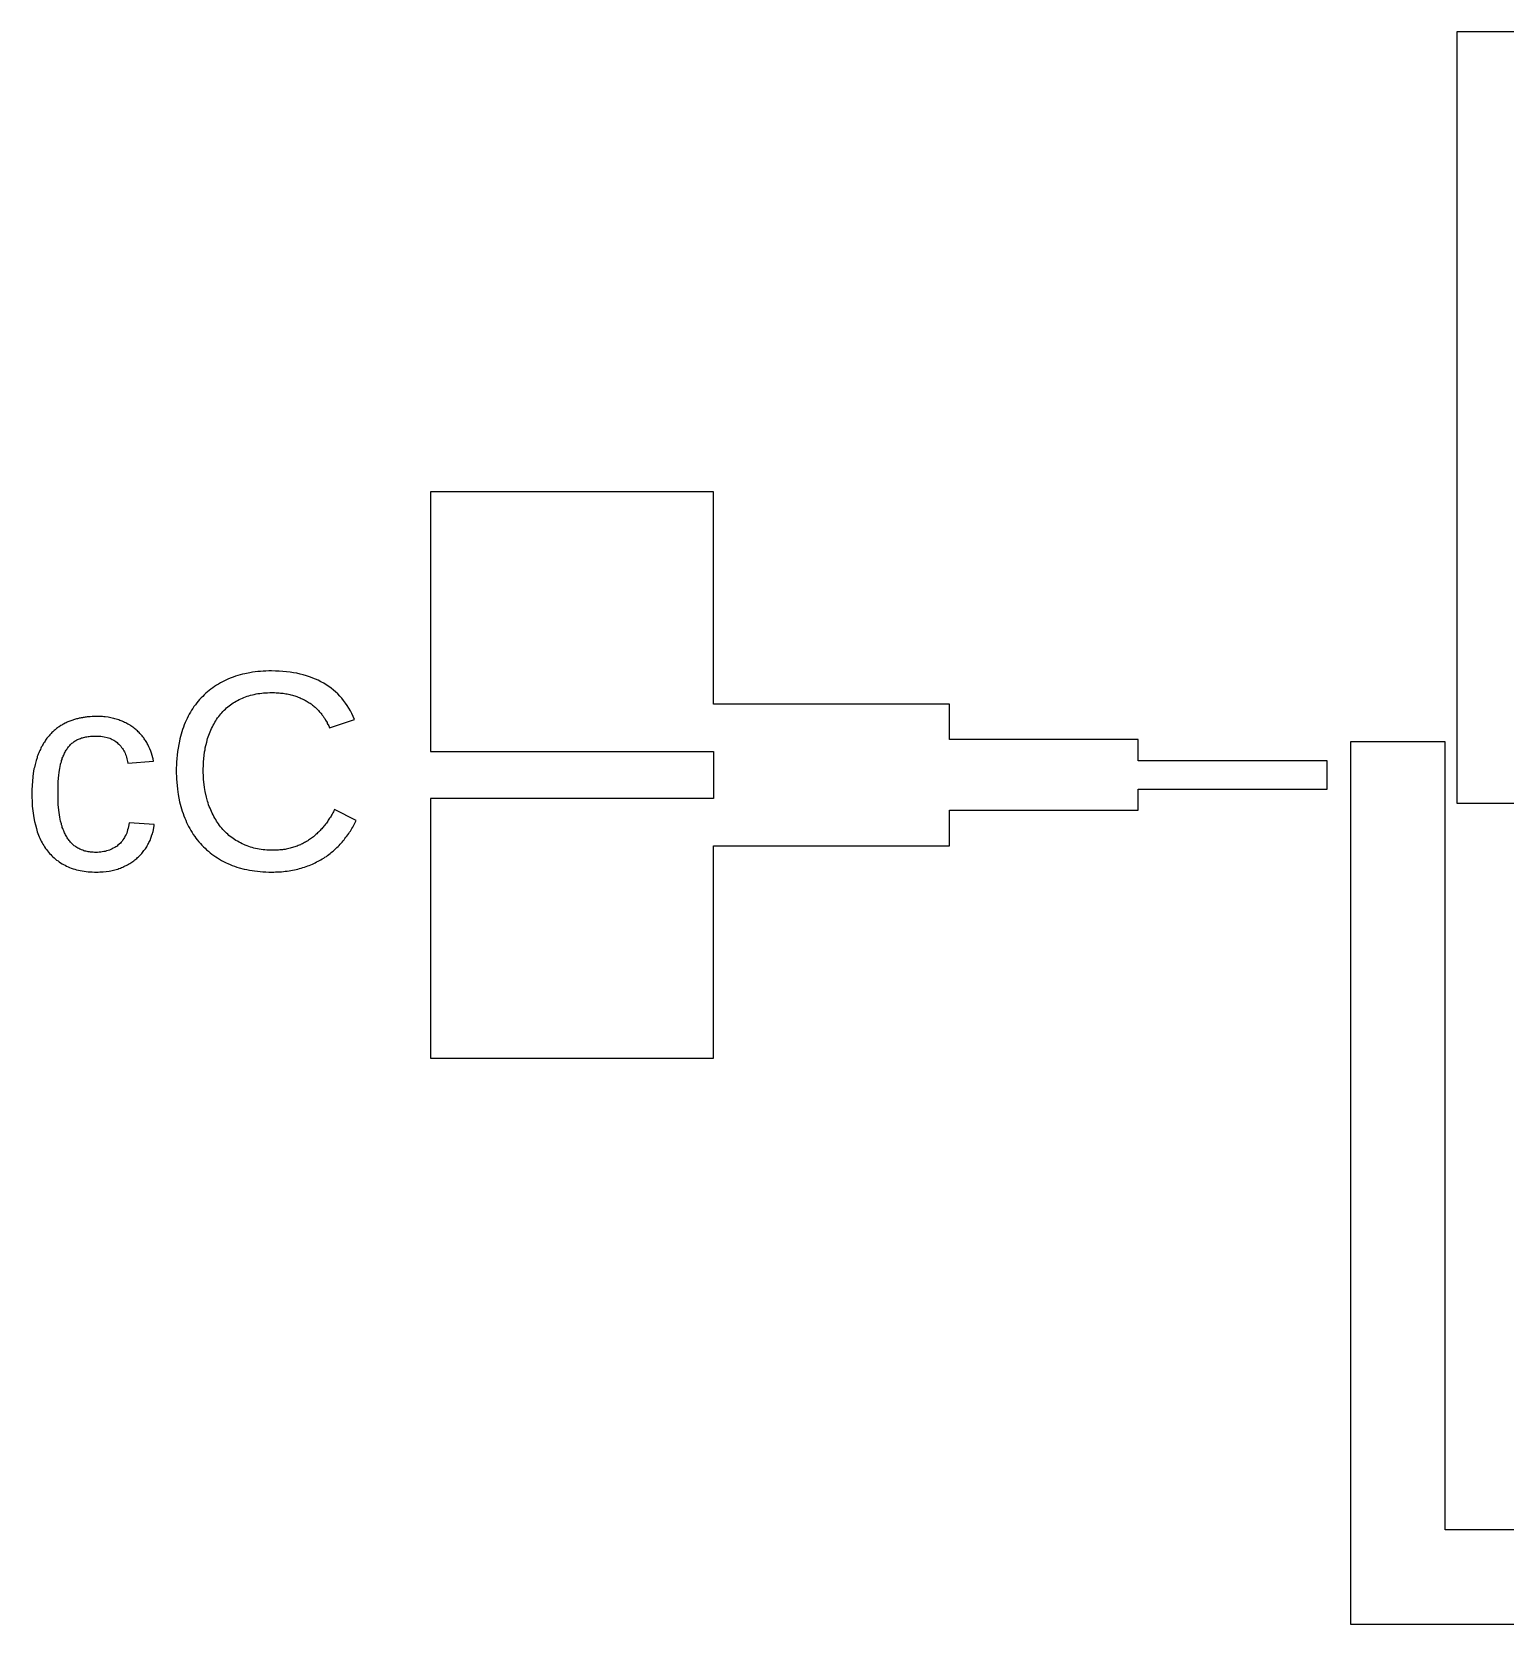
# Model space of a CAD drawing. Extents: x -62500 to 62500, y -62500 to 62500.
# Drawn here: x 1085 to 1710, y -357 to 318 of the extents above; entities that cross this region are included whole.
import ezdxf

# ---------------------------------------------------------------- set-up
doc = ezdxf.new("R2010")
doc.units = 0
doc.layers.add('1', color=60, linetype='CONTINUOUS')

msp = doc.modelspace()

# ---------------------------------------------------------------- linework, layer by layer
at = {"layer": '1'}
for points in [[(1689.15, -9.451), (1719.15, -9.451), (1719.15, 287.549), (2016.15, 287.549), (2016.15, 317.549), (1689.15, 317.549), (1689.15, -9.451)], [(1689.15, -9.451), (1719.15, -9.451), (1719.15, 287.549), (2016.15, 287.549), (2016.15, 317.549), (1689.15, 317.549), (1689.15, -9.451)], [(1254.15, -117.451), (1374.15, -117.451), (1374.15, -27.451), (1474.15, -27.451), (1474.15, -12.451), (1554.15, -12.451), (1554.15, -3.451), (1634.15, -3.451), (1634.15, 8.549), (1554.15, 8.549), (1554.15, 17.549), (1474.15, 17.549), (1474.15, 32.549), (1374.15, 32.549), (1374.15, 122.549), (1254.15, 122.549), (1254.15, 12.549), (1374.15, 12.549), (1374.15, -7.451), (1254.15, -7.451), (1254.15, -117.451)], [(1254.15, -117.451), (1374.15, -117.451), (1374.15, -27.451), (1474.15, -27.451), (1474.15, -12.451), (1554.15, -12.451), (1554.15, -3.451), (1634.15, -3.451), (1634.15, 8.549), (1554.15, 8.549), (1554.15, 17.549), (1474.15, 17.549), (1474.15, 32.549), (1374.15, 32.549), (1374.15, 122.549), (1254.15, 122.549), (1254.15, 12.549), (1374.15, 12.549), (1374.15, -7.451), (1254.15, -7.451), (1254.15, -117.451)], [(1146.45, 3.187), (1146.55, 2.035), (1146.55, 0.896), (1146.95, -3.549), (1147.15, -4.631), (1147.25, -5.702), (1147.85, -8.846), (1148.15, -9.871), (1148.35, -10.884), (1148.95, -12.877), (1149.35, -13.853), (1149.65, -14.813), (1150.05, -15.755), (1150.45, -16.681), (1150.85, -17.591), (1151.25, -18.483), (1151.65, -19.359), (1152.15, -20.218), (1152.65, -21.06), (1153.15, -21.886), (1153.65, -22.695), (1154.25, -23.487), (1154.75, -24.262), (1155.35, -25.02), (1155.95, -25.762), (1156.65, -26.487), (1157.25, -27.193), (1157.95, -27.88), (1158.65, -28.548), (1159.25, -29.195), (1160.05, -29.823), (1160.75, -30.43), (1161.55, -31.019), (1162.35, -31.587), (1163.15, -32.136), (1163.95, -32.665), (1164.75, -33.174), (1165.65, -33.663), (1166.45, -34.133), (1167.35, -34.583), (1167.55, -34.658), (1168.35, -35.013), (1169.25, -35.423), (1170.15, -35.811), (1171.15, -36.174), (1172.15, -36.512), (1173.15, -36.825), (1175.25, -37.376), (1176.35, -37.613), (1177.45, -37.825), (1178.55, -38.013), (1179.65, -38.176), (1180.85, -38.313), (1181.95, -38.426), (1183.15, -38.514), (1184.35, -38.576), (1185.65, -38.614), (1186.85, -38.626), (1187.75, -38.62), (1188.55, -38.6), (1189.45, -38.567), (1190.25, -38.522), (1191.05, -38.463), (1191.85, -38.391), (1192.65, -38.306), (1193.45, -38.207), (1194.25, -38.096), (1195.05, -37.972), (1195.75, -37.834), (1196.55, -37.684), (1197.25, -37.52), (1197.95, -37.344), (1198.65, -37.155), (1199.45, -36.952), (1200.15, -36.737), (1200.75, -36.513), (1201.45, -36.279), (1202.15, -36.035), (1202.75, -35.781), (1203.45, -35.517), (1204.15, -35.244), (1204.75, -34.96), (1205.35, -34.667), (1205.95, -34.364), (1206.55, -34.05), (1207.15, -33.727), (1207.75, -33.395), (1208.35, -33.052), (1208.95, -32.699), (1209.45, -32.337), (1210.05, -31.965), (1210.55, -31.585), (1211.05, -31.197), (1211.65, -30.801), (1212.15, -30.396), (1212.65, -29.983), (1213.15, -29.562), (1213.65, -29.132), (1214.05, -28.695), (1214.55, -28.249), (1215.05, -27.794), (1215.45, -27.332), (1215.95, -26.861), (1216.35, -26.382), (1216.75, -25.895), (1217.15, -25.399), (1217.65, -24.897), (1217.95, -24.39), (1218.35, -23.877), (1218.75, -23.36), (1219.15, -22.837), (1219.55, -22.31), (1219.85, -21.777), (1220.25, -21.24), (1220.55, -20.697), (1220.85, -20.149), (1221.25, -19.596), (1221.55, -19.039), (1222.15, -17.908), (1222.75, -16.757), (1213.55, -12.171), (1213.25, -12.646), (1213.05, -13.116), (1212.75, -13.58), (1212.55, -14.04), (1212.25, -14.493), (1212.05, -14.942), (1211.75, -15.385), (1211.45, -15.823), (1211.15, -16.256), (1210.85, -16.684), (1210.65, -17.106), (1210.35, -17.523), (1210.05, -17.935), (1209.65, -18.341), (1209.35, -18.742), (1209.05, -19.138), (1208.75, -19.528), (1208.45, -19.911), (1208.15, -20.287), (1207.75, -20.657), (1207.45, -21.02), (1207.05, -21.377), (1206.75, -21.727), (1206.35, -22.07), (1206.05, -22.407), (1205.65, -22.737), (1204.95, -23.376), (1204.55, -23.686), (1204.15, -23.99), (1203.75, -24.286), (1203.35, -24.576), (1202.95, -24.859), (1202.55, -25.133), (1202.15, -25.4), (1201.65, -25.658), (1201.25, -25.909), (1200.85, -26.151), (1200.35, -26.385), (1199.95, -26.612), (1199.45, -26.83), (1199.05, -27.04), (1198.55, -27.243), (1198.15, -27.437), (1197.65, -27.623), (1197.15, -27.801), (1196.65, -27.971), (1196.15, -28.133), (1195.65, -28.286), (1195.15, -28.429), (1194.65, -28.563), (1194.15, -28.686), (1193.65, -28.8), (1193.05, -28.903), (1192.55, -28.997), (1191.95, -29.081), (1191.45, -29.155), (1190.35, -29.274), (1189.75, -29.318), (1189.15, -29.353), (1188.55, -29.377), (1187.95, -29.392), (1187.35, -29.397), (1186.55, -29.387), (1185.65, -29.358), (1184.85, -29.31), (1184.05, -29.243), (1183.25, -29.156), (1182.45, -29.05), (1181.65, -28.924), (1180.85, -28.78), (1180.05, -28.616), (1179.35, -28.432), (1178.55, -28.23), (1177.85, -28.008), (1177.15, -27.767), (1176.45, -27.506), (1175.65, -27.227), (1175.05, -26.928), (1174.35, -26.611), (1173.65, -26.279), (1173.05, -25.932), (1172.35, -25.568), (1171.75, -25.189), (1171.15, -24.795), (1170.55, -24.385), (1169.95, -23.959), (1169.35, -23.517), (1168.75, -23.06), (1168.25, -22.588), (1167.75, -22.099), (1167.15, -21.596), (1166.65, -21.076), (1166.15, -20.541), (1165.75, -19.99), (1165.25, -19.425), (1164.75, -18.846), (1164.35, -18.254), (1163.95, -17.648), (1163.55, -17.028), (1163.15, -16.395), (1162.75, -15.749), (1162.35, -15.089), (1162.05, -14.415), (1161.65, -13.728), (1161.35, -13.027), (1161.05, -12.312), (1160.75, -11.585), (1160.45, -10.843), (1160.15, -10.088), (1159.95, -9.32), (1159.65, -8.539), (1159.25, -6.949), (1158.65, -4.49), (1158.55, -3.65), (1158.35, -2.801), (1157.95, 0.695), (1157.95, 2.503), (1157.85, 3.421), (1157.85, 5.278), (1157.95, 6.195), (1157.95, 7.998), (1158.45, 12.322), (1158.65, 13.154), (1158.75, 13.977), (1159.35, 16.381), (1159.75, 17.93), (1159.95, 18.688), (1160.25, 19.431), (1160.55, 20.161), (1160.85, 20.877), (1161.15, 21.58), (1161.45, 22.268), (1161.75, 22.943), (1162.05, 23.604), (1162.45, 24.251), (1162.75, 24.884), (1163.15, 25.504), (1163.55, 26.11), (1163.95, 26.702), (1164.45, 27.28), (1164.85, 27.845), (1165.35, 28.395), (1165.75, 28.931), (1166.25, 29.452), (1166.75, 29.957), (1167.25, 30.446), (1167.75, 30.919), (1168.35, 31.377), (1168.85, 31.819), (1169.45, 32.246), (1169.95, 32.657), (1170.55, 33.053), (1171.15, 33.433), (1171.85, 33.797), (1172.45, 34.145), (1173.05, 34.478), (1173.75, 34.796), (1174.45, 35.098), (1175.15, 35.382), (1175.85, 35.649), (1176.55, 35.897), (1177.25, 36.126), (1177.95, 36.338), (1178.75, 36.531), (1179.45, 36.705), (1180.25, 36.861), (1181.05, 36.999), (1181.85, 37.119), (1182.65, 37.22), (1183.45, 37.302), (1184.35, 37.367), (1185.15, 37.413), (1186.05, 37.44), (1186.95, 37.449), (1187.55, 37.444), (1188.15, 37.43), (1188.85, 37.406), (1189.45, 37.372), (1190.05, 37.329), (1190.65, 37.276), (1191.25, 37.213), (1191.75, 37.141), (1192.35, 37.059), (1192.95, 36.967), (1193.45, 36.866), (1194.05, 36.755), (1194.55, 36.634), (1195.05, 36.504), (1195.65, 36.364), (1196.15, 36.215), (1196.65, 36.057), (1197.15, 35.893), (1197.55, 35.723), (1198.05, 35.546), (1198.55, 35.363), (1198.95, 35.173), (1199.45, 34.977), (1199.85, 34.774), (1200.35, 34.565), (1200.75, 34.35), (1201.15, 34.128), (1201.55, 33.9), (1201.95, 33.665), (1202.35, 33.424), (1202.75, 33.176), (1203.15, 32.922), (1203.55, 32.663), (1203.85, 32.398), (1204.25, 32.129), (1204.55, 31.855), (1204.95, 31.576), (1205.25, 31.292), (1205.55, 31.004), (1205.85, 30.71), (1206.15, 30.412), (1206.45, 30.109), (1206.75, 29.801), (1207.05, 29.488), (1207.35, 29.171), (1207.65, 28.849), (1207.85, 28.522), (1208.15, 28.19), (1208.35, 27.854), (1208.65, 27.517), (1209.05, 26.835), (1209.35, 26.492), (1209.75, 25.798), (1210.35, 24.742), (1210.45, 24.386), (1211.05, 23.306), (1211.35, 22.575), (1221.95, 26.102), (1221.45, 27.354), (1220.85, 28.567), (1220.25, 29.741), (1219.55, 30.876), (1218.85, 31.971), (1218.15, 33.028), (1217.35, 34.046), (1216.65, 35.024), (1215.75, 35.964), (1214.95, 36.864), (1213.95, 37.726), (1213.05, 38.548), (1212.05, 39.331), (1211.05, 40.076), (1209.95, 40.781), (1208.95, 41.447), (1207.75, 42.074), (1206.65, 42.66), (1205.45, 43.205), (1202.95, 44.175), (1201.65, 44.6), (1200.25, 44.984), (1198.95, 45.327), (1197.55, 45.631), (1196.15, 45.893), (1194.65, 46.116), (1193.15, 46.297), (1191.65, 46.439), (1190.05, 46.54), (1188.45, 46.601), (1186.75, 46.621), (1185.65, 46.609), (1184.45, 46.574), (1183.25, 46.516), (1182.15, 46.435), (1180.95, 46.331), (1179.85, 46.203), (1178.75, 46.052), (1177.65, 45.879), (1175.55, 45.461), (1174.55, 45.217), (1173.55, 44.951), (1172.55, 44.661), (1171.55, 44.348), (1170.55, 44.011), (1169.65, 43.652), (1168.65, 43.271), (1167.75, 42.87), (1166.85, 42.45), (1166.05, 42.009), (1165.15, 41.549), (1164.35, 41.07), (1163.45, 40.57), (1162.65, 40.051), (1161.95, 39.512), (1161.15, 38.953), (1160.45, 38.375), (1159.65, 37.776), (1158.95, 37.158), (1158.25, 36.521), (1157.65, 35.863), (1156.95, 35.186), (1156.35, 34.49), (1155.75, 33.775), (1155.15, 33.043), (1154.55, 32.292), (1153.95, 31.523), (1153.45, 30.736), (1152.95, 29.931), (1152.45, 29.108), (1151.95, 28.267), (1151.45, 27.407), (1151.05, 26.53), (1150.65, 25.634), (1150.25, 24.72), (1149.85, 23.788), (1149.45, 22.838), (1149.15, 21.869), (1148.55, 19.885), (1147.95, 17.842), (1147.75, 16.799), (1146.95, 12.477), (1146.55, 7.921), (1146.55, 6.745), (1146.45, 5.555), (1146.45, 3.187)], [(1146.45, 3.187), (1146.55, 2.035), (1146.55, 0.896), (1146.95, -3.549), (1147.15, -4.631), (1147.25, -5.702), (1147.85, -8.846), (1148.15, -9.871), (1148.35, -10.884), (1148.95, -12.877), (1149.35, -13.853), (1149.65, -14.813), (1150.05, -15.755), (1150.45, -16.681), (1150.85, -17.591), (1151.25, -18.483), (1151.65, -19.359), (1152.15, -20.218), (1152.65, -21.06), (1153.15, -21.886), (1153.65, -22.695), (1154.25, -23.487), (1154.75, -24.262), (1155.35, -25.02), (1155.95, -25.762), (1156.65, -26.487), (1157.25, -27.193), (1157.95, -27.88), (1158.65, -28.548), (1159.25, -29.195), (1160.05, -29.823), (1160.75, -30.43), (1161.55, -31.019), (1162.35, -31.587), (1163.15, -32.136), (1163.95, -32.665), (1164.75, -33.174), (1165.65, -33.663), (1166.45, -34.133), (1167.35, -34.583), (1167.55, -34.658), (1168.35, -35.013), (1169.25, -35.423), (1170.15, -35.811), (1171.15, -36.174), (1172.15, -36.512), (1173.15, -36.825), (1175.25, -37.376), (1176.35, -37.613), (1177.45, -37.825), (1178.55, -38.013), (1179.65, -38.176), (1180.85, -38.313), (1181.95, -38.426), (1183.15, -38.514), (1184.35, -38.576), (1185.65, -38.614), (1186.85, -38.626), (1187.75, -38.62), (1188.55, -38.6), (1189.45, -38.567), (1190.25, -38.522), (1191.05, -38.463), (1191.85, -38.391), (1192.65, -38.306), (1193.45, -38.207), (1194.25, -38.096), (1195.05, -37.972), (1195.75, -37.834), (1196.55, -37.684), (1197.25, -37.52), (1197.95, -37.344), (1198.65, -37.155), (1199.45, -36.952), (1200.15, -36.737), (1200.75, -36.513), (1201.45, -36.279), (1202.15, -36.035), (1202.75, -35.781), (1203.45, -35.517), (1204.15, -35.244), (1204.75, -34.96), (1205.35, -34.667), (1205.95, -34.364), (1206.55, -34.05), (1207.15, -33.727), (1207.75, -33.395), (1208.35, -33.052), (1208.95, -32.699), (1209.45, -32.337), (1210.05, -31.965), (1210.55, -31.585), (1211.05, -31.197), (1211.65, -30.801), (1212.15, -30.396), (1212.65, -29.983), (1213.15, -29.562), (1213.65, -29.132), (1214.05, -28.695), (1214.55, -28.249), (1215.05, -27.794), (1215.45, -27.332), (1215.95, -26.861), (1216.35, -26.382), (1216.75, -25.895), (1217.15, -25.399), (1217.65, -24.897), (1217.95, -24.39), (1218.35, -23.877), (1218.75, -23.36), (1219.15, -22.837), (1219.55, -22.31), (1219.85, -21.777), (1220.25, -21.24), (1220.55, -20.697), (1220.85, -20.149), (1221.25, -19.596), (1221.55, -19.039), (1222.15, -17.908), (1222.75, -16.757), (1213.55, -12.171), (1213.25, -12.646), (1213.05, -13.116), (1212.75, -13.58), (1212.55, -14.04), (1212.25, -14.493), (1212.05, -14.942), (1211.75, -15.385), (1211.45, -15.823), (1211.15, -16.256), (1210.85, -16.684), (1210.65, -17.106), (1210.35, -17.523), (1210.05, -17.935), (1209.65, -18.341), (1209.35, -18.742), (1209.05, -19.138), (1208.75, -19.528), (1208.45, -19.911), (1208.15, -20.287), (1207.75, -20.657), (1207.45, -21.02), (1207.05, -21.377), (1206.75, -21.727), (1206.35, -22.07), (1206.05, -22.407), (1205.65, -22.737), (1204.95, -23.376), (1204.55, -23.686), (1204.15, -23.99), (1203.75, -24.286), (1203.35, -24.576), (1202.95, -24.859), (1202.55, -25.133), (1202.15, -25.4), (1201.65, -25.658), (1201.25, -25.909), (1200.85, -26.151), (1200.35, -26.385), (1199.95, -26.612), (1199.45, -26.83), (1199.05, -27.04), (1198.55, -27.243), (1198.15, -27.437), (1197.65, -27.623), (1197.15, -27.801), (1196.65, -27.971), (1196.15, -28.133), (1195.65, -28.286), (1195.15, -28.429), (1194.65, -28.563), (1194.15, -28.686), (1193.65, -28.8), (1193.05, -28.903), (1192.55, -28.997), (1191.95, -29.081), (1191.45, -29.155), (1190.35, -29.274), (1189.75, -29.318), (1189.15, -29.353), (1188.55, -29.377), (1187.95, -29.392), (1187.35, -29.397), (1186.55, -29.387), (1185.65, -29.358), (1184.85, -29.31), (1184.05, -29.243), (1183.25, -29.156), (1182.45, -29.05), (1181.65, -28.924), (1180.85, -28.78), (1180.05, -28.616), (1179.35, -28.432), (1178.55, -28.23), (1177.85, -28.008), (1177.15, -27.767), (1176.45, -27.506), (1175.65, -27.227), (1175.05, -26.928), (1174.35, -26.611), (1173.65, -26.279), (1173.05, -25.932), (1172.35, -25.568), (1171.75, -25.189), (1171.15, -24.795), (1170.55, -24.385), (1169.95, -23.959), (1169.35, -23.517), (1168.75, -23.06), (1168.25, -22.588), (1167.75, -22.099), (1167.15, -21.596), (1166.65, -21.076), (1166.15, -20.541), (1165.75, -19.99), (1165.25, -19.425), (1164.75, -18.846), (1164.35, -18.254), (1163.95, -17.648), (1163.55, -17.028), (1163.15, -16.395), (1162.75, -15.749), (1162.35, -15.089), (1162.05, -14.415), (1161.65, -13.728), (1161.35, -13.027), (1161.05, -12.312), (1160.75, -11.585), (1160.45, -10.843), (1160.15, -10.088), (1159.95, -9.32), (1159.65, -8.539), (1159.25, -6.949), (1158.65, -4.49), (1158.55, -3.65), (1158.35, -2.801), (1157.95, 0.695), (1157.95, 2.503), (1157.85, 3.421), (1157.85, 5.278), (1157.95, 6.195), (1157.95, 7.998), (1158.45, 12.322), (1158.65, 13.154), (1158.75, 13.977), (1159.35, 16.381), (1159.75, 17.93), (1159.95, 18.688), (1160.25, 19.431), (1160.55, 20.161), (1160.85, 20.877), (1161.15, 21.58), (1161.45, 22.268), (1161.75, 22.943), (1162.05, 23.604), (1162.45, 24.251), (1162.75, 24.884), (1163.15, 25.504), (1163.55, 26.11), (1163.95, 26.702), (1164.45, 27.28), (1164.85, 27.845), (1165.35, 28.395), (1165.75, 28.931), (1166.25, 29.452), (1166.75, 29.957), (1167.25, 30.446), (1167.75, 30.919), (1168.35, 31.377), (1168.85, 31.819), (1169.45, 32.246), (1169.95, 32.657), (1170.55, 33.053), (1171.15, 33.433), (1171.85, 33.797), (1172.45, 34.145), (1173.05, 34.478), (1173.75, 34.796), (1174.45, 35.098), (1175.15, 35.382), (1175.85, 35.649), (1176.55, 35.897), (1177.25, 36.126), (1177.95, 36.338), (1178.75, 36.531), (1179.45, 36.705), (1180.25, 36.861), (1181.05, 36.999), (1181.85, 37.119), (1182.65, 37.22), (1183.45, 37.302), (1184.35, 37.367), (1185.15, 37.413), (1186.05, 37.44), (1186.95, 37.449), (1187.55, 37.444), (1188.15, 37.43), (1188.85, 37.406), (1189.45, 37.372), (1190.05, 37.329), (1190.65, 37.276), (1191.25, 37.213), (1191.75, 37.141), (1192.35, 37.059), (1192.95, 36.967), (1193.45, 36.866), (1194.05, 36.755), (1194.55, 36.634), (1195.05, 36.504), (1195.65, 36.364), (1196.15, 36.215), (1196.65, 36.057), (1197.15, 35.893), (1197.55, 35.723), (1198.05, 35.546), (1198.55, 35.363), (1198.95, 35.173), (1199.45, 34.977), (1199.85, 34.774), (1200.35, 34.565), (1200.75, 34.35), (1201.15, 34.128), (1201.55, 33.9), (1201.95, 33.665), (1202.35, 33.424), (1202.75, 33.176), (1203.15, 32.922), (1203.55, 32.663), (1203.85, 32.398), (1204.25, 32.129), (1204.55, 31.855), (1204.95, 31.576), (1205.25, 31.292), (1205.55, 31.004), (1205.85, 30.71), (1206.15, 30.412), (1206.45, 30.109), (1206.75, 29.801), (1207.05, 29.488), (1207.35, 29.171), (1207.65, 28.849), (1207.85, 28.522), (1208.15, 28.19), (1208.35, 27.854), (1208.65, 27.517), (1209.05, 26.835), (1209.35, 26.492), (1209.75, 25.798), (1210.35, 24.742), (1210.45, 24.386), (1211.05, 23.306), (1211.35, 22.575), (1221.95, 26.102), (1221.45, 27.354), (1220.85, 28.567), (1220.25, 29.741), (1219.55, 30.876), (1218.85, 31.971), (1218.15, 33.028), (1217.35, 34.046), (1216.65, 35.024), (1215.75, 35.964), (1214.95, 36.864), (1213.95, 37.726), (1213.05, 38.548), (1212.05, 39.331), (1211.05, 40.076), (1209.95, 40.781), (1208.95, 41.447), (1207.75, 42.074), (1206.65, 42.66), (1205.45, 43.205), (1202.95, 44.175), (1201.65, 44.6), (1200.25, 44.984), (1198.95, 45.327), (1197.55, 45.631), (1196.15, 45.893), (1194.65, 46.116), (1193.15, 46.297), (1191.65, 46.439), (1190.05, 46.54), (1188.45, 46.601), (1186.75, 46.621), (1185.65, 46.609), (1184.45, 46.574), (1183.25, 46.516), (1182.15, 46.435), (1180.95, 46.331), (1179.85, 46.203), (1178.75, 46.052), (1177.65, 45.879), (1175.55, 45.461), (1174.55, 45.217), (1173.55, 44.951), (1172.55, 44.661), (1171.55, 44.348), (1170.55, 44.011), (1169.65, 43.652), (1168.65, 43.271), (1167.75, 42.87), (1166.85, 42.45), (1166.05, 42.009), (1165.15, 41.549), (1164.35, 41.07), (1163.45, 40.57), (1162.65, 40.051), (1161.95, 39.512), (1161.15, 38.953), (1160.45, 38.375), (1159.65, 37.776), (1158.95, 37.158), (1158.25, 36.521), (1157.65, 35.863), (1156.95, 35.186), (1156.35, 34.49), (1155.75, 33.775), (1155.15, 33.043), (1154.55, 32.292), (1153.95, 31.523), (1153.45, 30.736), (1152.95, 29.931), (1152.45, 29.108), (1151.95, 28.267), (1151.45, 27.407), (1151.05, 26.53), (1150.65, 25.634), (1150.25, 24.72), (1149.85, 23.788), (1149.45, 22.838), (1149.15, 21.869), (1148.55, 19.885), (1147.95, 17.842), (1147.75, 16.799), (1146.95, 12.477), (1146.55, 7.921), (1146.55, 6.745), (1146.45, 5.555), (1146.45, 3.187)], [(1085.25, -7.334), (1085.35, -8.196), (1085.35, -9.05), (1085.45, -9.895), (1085.45, -10.733), (1086.05, -15.59), (1086.35, -17.145), (1086.75, -18.668), (1087.15, -20.149), (1087.35, -20.872), (1087.55, -21.581), (1087.85, -22.279), (1088.05, -22.964), (1088.35, -23.637), (1088.65, -24.297), (1088.95, -24.945), (1089.25, -25.58), (1089.65, -26.203), (1089.95, -26.814), (1090.35, -27.412), (1090.65, -27.998), (1091.05, -28.571), (1091.45, -29.132), (1091.85, -29.68), (1092.35, -30.212), (1092.75, -30.73), (1093.25, -31.232), (1093.65, -31.72), (1094.15, -32.193), (1094.65, -32.651), (1095.25, -33.094), (1095.75, -33.522), (1096.35, -33.935), (1096.85, -34.333), (1097.45, -34.716), (1098.05, -35.084), (1098.65, -35.437), (1099.35, -35.776), (1099.95, -36.099), (1100.65, -36.405), (1101.25, -36.692), (1101.95, -36.958), (1102.75, -37.205), (1103.45, -37.432), (1104.15, -37.639), (1104.95, -37.826), (1105.75, -37.994), (1106.55, -38.142), (1107.35, -38.271), (1108.25, -38.379), (1109.05, -38.468), (1109.95, -38.537), (1110.85, -38.587), (1111.75, -38.616), (1112.65, -38.626), (1113.35, -38.62), (1114.05, -38.6), (1114.75, -38.567), (1115.45, -38.522), (1116.75, -38.391), (1118.05, -38.207), (1118.65, -38.096), (1119.25, -37.972), (1119.85, -37.834), (1120.45, -37.684), (1121.05, -37.52), (1121.65, -37.344), (1122.15, -37.155), (1122.75, -36.952), (1123.25, -36.738), (1123.75, -36.516), (1124.25, -36.285), (1124.85, -36.046), (1125.25, -35.798), (1125.75, -35.542), (1126.25, -35.277), (1126.75, -35.004), (1127.15, -34.723), (1127.65, -34.432), (1128.05, -34.134), (1128.45, -33.827), (1128.95, -33.511), (1129.35, -33.187), (1129.75, -32.854), (1130.05, -32.513), (1130.45, -32.164), (1130.85, -31.808), (1131.15, -31.446), (1131.55, -31.076), (1131.85, -30.7), (1132.15, -30.317), (1132.45, -29.926), (1132.75, -29.529), (1133.15, -29.125), (1133.35, -28.714), (1133.65, -28.297), (1133.95, -27.872), (1134.15, -27.441), (1134.45, -27.002), (1134.65, -26.557), (1134.85, -26.105), (1135.35, -25.189), (1135.65, -24.264), (1135.85, -23.798), (1136.15, -22.859), (1136.35, -22.386), (1136.45, -21.911), (1136.65, -21.433), (1137.15, -19.012), (1137.15, -18.521), (1126.45, -17.815), (1126.25, -19.351), (1126.05, -20.08), (1125.85, -20.784), (1125.65, -21.462), (1125.45, -22.114), (1125.15, -22.741), (1124.85, -23.341), (1124.55, -23.917), (1124.25, -24.466), (1123.85, -24.989), (1123.55, -25.487), (1123.15, -25.96), (1122.75, -26.406), (1122.25, -26.827), (1121.75, -27.222), (1121.35, -27.592), (1120.85, -27.938), (1120.35, -28.261), (1119.75, -28.559), (1119.25, -28.834), (1118.65, -29.085), (1118.15, -29.312), (1117.55, -29.515), (1116.95, -29.694), (1116.35, -29.849), (1115.75, -29.98), (1115.05, -30.088), (1114.45, -30.171), (1113.75, -30.231), (1113.05, -30.267), (1112.35, -30.279), (1111.85, -30.272), (1111.25, -30.25), (1110.75, -30.215), (1110.15, -30.165), (1109.65, -30.101), (1109.15, -30.023), (1108.65, -29.93), (1108.15, -29.823), (1107.75, -29.702), (1107.25, -29.567), (1106.85, -29.417), (1106.35, -29.254), (1105.95, -29.076), (1105.55, -28.884), (1105.15, -28.677), (1104.75, -28.456), (1104.35, -28.223), (1103.95, -27.977), (1103.65, -27.72), (1103.25, -27.451), (1102.95, -27.171), (1102.65, -26.879), (1102.25, -26.575), (1101.95, -26.259), (1101.65, -25.932), (1101.35, -25.593), (1101.05, -25.242), (1100.75, -24.879), (1100.55, -24.505), (1100.25, -24.119), (1100.05, -23.721), (1099.75, -23.312), (1099.55, -22.892), (1099.35, -22.462), (1099.15, -22.022), (1098.95, -21.572), (1098.75, -21.113), (1098.55, -20.643), (1098.35, -20.164), (1098.15, -19.674), (1098.05, -19.175), (1097.85, -18.666), (1097.75, -18.147), (1097.45, -17.08), (1097.15, -15.405), (1096.65, -12.452), (1096.45, -9.967), (1096.45, -9.328), (1096.35, -7.371), (1096.35, -3.092), (1096.45, -0.945), (1096.45, -0.254), (1096.65, 2.387), (1096.85, 3.632), (1097.15, 5.408), (1097.25, 5.975), (1097.45, 7.073), (1097.55, 7.603), (1097.75, 8.122), (1097.85, 8.628), (1098.05, 9.122), (1098.15, 9.604), (1098.35, 10.074), (1098.55, 10.531), (1098.75, 10.977), (1098.95, 11.41), (1099.15, 11.831), (1099.35, 12.24), (1099.55, 12.637), (1099.75, 13.021), (1100.05, 13.394), (1100.25, 13.754), (1100.55, 14.103), (1100.75, 14.44), (1101.05, 14.764), (1101.35, 15.077), (1101.65, 15.378), (1101.95, 15.667), (1102.25, 15.944), (1102.55, 16.209), (1102.95, 16.462), (1103.25, 16.703), (1103.65, 16.932), (1103.95, 17.15), (1104.35, 17.355), (1104.65, 17.548), (1105.05, 17.73), (1105.45, 17.9), (1105.85, 18.058), (1106.25, 18.204), (1106.75, 18.339), (1107.15, 18.462), (1107.65, 18.573), (1108.15, 18.673), (1108.55, 18.76), (1109.05, 18.837), (1109.55, 18.901), (1110.05, 18.954), (1110.65, 18.995), (1111.15, 19.024), (1111.65, 19.042), (1112.25, 19.047), (1113.05, 19.035), (1113.75, 18.999), (1114.45, 18.938), (1115.15, 18.853), (1115.85, 18.743), (1117.15, 18.451), (1117.75, 18.268), (1118.25, 18.062), (1118.85, 17.83), (1119.35, 17.575), (1119.95, 17.295), (1120.45, 16.99), (1120.85, 16.662), (1121.35, 16.309), (1121.75, 15.931), (1122.15, 15.533), (1122.55, 15.118), (1122.95, 14.686), (1123.25, 14.238), (1123.65, 13.772), (1123.95, 13.289), (1124.25, 12.789), (1124.45, 12.272), (1124.75, 11.738), (1124.95, 11.187), (1125.15, 10.619), (1125.35, 10.034), (1125.55, 9.432), (1125.65, 8.813), (1125.85, 8.177), (1125.95, 7.524), (1136.85, 8.347), (1136.65, 9.339), (1136.45, 9.828), (1136.25, 10.794), (1135.95, 11.744), (1135.75, 12.213), (1135.65, 12.677), (1135.25, 13.594), (1134.85, 14.495), (1134.45, 15.378), (1134.15, 15.814), (1133.95, 16.244), (1133.65, 16.667), (1133.45, 17.083), (1133.15, 17.491), (1132.85, 17.893), (1132.65, 18.287), (1132.35, 18.675), (1132.05, 19.055), (1131.65, 19.428), (1131.35, 19.794), (1131.05, 20.153), (1130.75, 20.504), (1130.35, 20.849), (1130.05, 21.186), (1129.65, 21.517), (1129.25, 21.84), (1128.85, 22.155), (1128.45, 22.462), (1127.65, 23.051), (1127.25, 23.332), (1126.85, 23.605), (1126.35, 23.87), (1125.95, 24.126), (1125.45, 24.373), (1125.05, 24.612), (1124.55, 24.842), (1124.05, 25.064), (1123.55, 25.278), (1123.05, 25.483), (1122.55, 25.679), (1122.05, 25.867), (1121.55, 26.045), (1121.05, 26.212), (1120.45, 26.367), (1119.95, 26.51), (1119.35, 26.642), (1118.75, 26.763), (1118.15, 26.872), (1117.65, 26.97), (1116.35, 27.13), (1115.75, 27.194), (1115.15, 27.245), (1114.55, 27.285), (1113.85, 27.314), (1113.25, 27.331), (1112.55, 27.337), (1112.15, 27.334), (1111.65, 27.327), (1111.25, 27.313), (1110.85, 27.295), (1109.95, 27.242), (1109.55, 27.208), (1109.15, 27.168), (1108.75, 27.123), (1108.25, 27.073), (1107.85, 27.017), (1107.45, 26.957), (1107.05, 26.891), (1106.65, 26.819), (1106.15, 26.743), (1105.75, 26.661), (1105.35, 26.573), (1104.95, 26.479), (1104.55, 26.378), (1104.15, 26.271), (1103.75, 26.158), (1103.35, 26.038), (1102.95, 25.912), (1102.55, 25.779), (1102.15, 25.64), (1101.75, 25.494), (1101.35, 25.342), (1100.95, 25.184), (1100.55, 25.019), (1100.15, 24.848), (1099.75, 24.67), (1099.35, 24.486), (1098.65, 24.095), (1098.25, 23.888), (1097.95, 23.674), (1097.55, 23.451), (1096.85, 22.983), (1096.45, 22.737), (1096.15, 22.483), (1095.75, 22.221), (1095.45, 21.952), (1095.15, 21.675), (1094.75, 21.39), (1094.45, 21.097), (1094.15, 20.796), (1093.75, 20.488), (1093.45, 20.171), (1093.15, 19.845), (1092.85, 19.509), (1092.55, 19.165), (1092.25, 18.811), (1091.95, 18.448), (1091.65, 18.076), (1091.35, 17.695), (1091.05, 17.305), (1090.85, 16.905), (1090.55, 16.496), (1090.25, 16.078), (1090.05, 15.651), (1089.75, 15.215), (1089.55, 14.769), (1089.25, 14.315), (1089.05, 13.851), (1088.85, 13.377), (1088.65, 12.893), (1088.35, 12.4), (1088.15, 11.898), (1087.95, 11.385), (1087.75, 10.863), (1087.55, 10.332), (1087.45, 9.79), (1087.05, 8.679), (1086.75, 7.529), (1086.65, 6.939), (1086.35, 5.731), (1086.15, 5.112), (1085.85, 3.183), (1085.65, 1.838), (1085.65, 1.149), (1085.55, 0.447), (1085.35, -2.476), (1085.25, -3.236), (1085.25, -7.334)], [(1085.25, -7.334), (1085.35, -8.196), (1085.35, -9.05), (1085.45, -9.895), (1085.45, -10.733), (1086.05, -15.59), (1086.35, -17.145), (1086.75, -18.668), (1087.15, -20.149), (1087.35, -20.872), (1087.55, -21.581), (1087.85, -22.279), (1088.05, -22.964), (1088.35, -23.637), (1088.65, -24.297), (1088.95, -24.945), (1089.25, -25.58), (1089.65, -26.203), (1089.95, -26.814), (1090.35, -27.412), (1090.65, -27.998), (1091.05, -28.571), (1091.45, -29.132), (1091.85, -29.68), (1092.35, -30.212), (1092.75, -30.73), (1093.25, -31.232), (1093.65, -31.72), (1094.15, -32.193), (1094.65, -32.651), (1095.25, -33.094), (1095.75, -33.522), (1096.35, -33.935), (1096.85, -34.333), (1097.45, -34.716), (1098.05, -35.084), (1098.65, -35.437), (1099.35, -35.776), (1099.95, -36.099), (1100.65, -36.405), (1101.25, -36.692), (1101.95, -36.958), (1102.75, -37.205), (1103.45, -37.432), (1104.15, -37.639), (1104.95, -37.826), (1105.75, -37.994), (1106.55, -38.142), (1107.35, -38.271), (1108.25, -38.379), (1109.05, -38.468), (1109.95, -38.537), (1110.85, -38.587), (1111.75, -38.616), (1112.65, -38.626), (1113.35, -38.62), (1114.05, -38.6), (1114.75, -38.567), (1115.45, -38.522), (1116.75, -38.391), (1118.05, -38.207), (1118.65, -38.096), (1119.25, -37.972), (1119.85, -37.834), (1120.45, -37.684), (1121.05, -37.52), (1121.65, -37.344), (1122.15, -37.155), (1122.75, -36.952), (1123.25, -36.738), (1123.75, -36.516), (1124.25, -36.285), (1124.85, -36.046), (1125.25, -35.798), (1125.75, -35.542), (1126.25, -35.277), (1126.75, -35.004), (1127.15, -34.723), (1127.65, -34.432), (1128.05, -34.134), (1128.45, -33.827), (1128.95, -33.511), (1129.35, -33.187), (1129.75, -32.854), (1130.05, -32.513), (1130.45, -32.164), (1130.85, -31.808), (1131.15, -31.446), (1131.55, -31.076), (1131.85, -30.7), (1132.15, -30.317), (1132.45, -29.926), (1132.75, -29.529), (1133.15, -29.125), (1133.35, -28.714), (1133.65, -28.297), (1133.95, -27.872), (1134.15, -27.441), (1134.45, -27.002), (1134.65, -26.557), (1134.85, -26.105), (1135.35, -25.189), (1135.65, -24.264), (1135.85, -23.798), (1136.15, -22.859), (1136.35, -22.386), (1136.45, -21.911), (1136.65, -21.433), (1137.15, -19.012), (1137.15, -18.521), (1126.45, -17.815), (1126.25, -19.351), (1126.05, -20.08), (1125.85, -20.784), (1125.65, -21.462), (1125.45, -22.114), (1125.15, -22.741), (1124.85, -23.341), (1124.55, -23.917), (1124.25, -24.466), (1123.85, -24.989), (1123.55, -25.487), (1123.15, -25.96), (1122.75, -26.406), (1122.25, -26.827), (1121.75, -27.222), (1121.35, -27.592), (1120.85, -27.938), (1120.35, -28.261), (1119.75, -28.559), (1119.25, -28.834), (1118.65, -29.085), (1118.15, -29.312), (1117.55, -29.515), (1116.95, -29.694), (1116.35, -29.849), (1115.75, -29.98), (1115.05, -30.088), (1114.45, -30.171), (1113.75, -30.231), (1113.05, -30.267), (1112.35, -30.279), (1111.85, -30.272), (1111.25, -30.25), (1110.75, -30.215), (1110.15, -30.165), (1109.65, -30.101), (1109.15, -30.023), (1108.65, -29.93), (1108.15, -29.823), (1107.75, -29.702), (1107.25, -29.567), (1106.85, -29.417), (1106.35, -29.254), (1105.95, -29.076), (1105.55, -28.884), (1105.15, -28.677), (1104.75, -28.456), (1104.35, -28.223), (1103.95, -27.977), (1103.65, -27.72), (1103.25, -27.451), (1102.95, -27.171), (1102.65, -26.879), (1102.25, -26.575), (1101.95, -26.259), (1101.65, -25.932), (1101.35, -25.593), (1101.05, -25.242), (1100.75, -24.879), (1100.55, -24.505), (1100.25, -24.119), (1100.05, -23.721), (1099.75, -23.312), (1099.55, -22.892), (1099.35, -22.462), (1099.15, -22.022), (1098.95, -21.572), (1098.75, -21.113), (1098.55, -20.643), (1098.35, -20.164), (1098.15, -19.674), (1098.05, -19.175), (1097.85, -18.666), (1097.75, -18.147), (1097.45, -17.08), (1097.15, -15.405), (1096.65, -12.452), (1096.45, -9.967), (1096.45, -9.328), (1096.35, -7.371), (1096.35, -3.092), (1096.45, -0.945), (1096.45, -0.254), (1096.65, 2.387), (1096.85, 3.632), (1097.15, 5.408), (1097.25, 5.975), (1097.45, 7.073), (1097.55, 7.603), (1097.75, 8.122), (1097.85, 8.628), (1098.05, 9.122), (1098.15, 9.604), (1098.35, 10.074), (1098.55, 10.531), (1098.75, 10.977), (1098.95, 11.41), (1099.15, 11.831), (1099.35, 12.24), (1099.55, 12.637), (1099.75, 13.021), (1100.05, 13.394), (1100.25, 13.754), (1100.55, 14.103), (1100.75, 14.44), (1101.05, 14.764), (1101.35, 15.077), (1101.65, 15.378), (1101.95, 15.667), (1102.25, 15.944), (1102.55, 16.209), (1102.95, 16.462), (1103.25, 16.703), (1103.65, 16.932), (1103.95, 17.15), (1104.35, 17.355), (1104.65, 17.548), (1105.05, 17.73), (1105.45, 17.9), (1105.85, 18.058), (1106.25, 18.204), (1106.75, 18.339), (1107.15, 18.462), (1107.65, 18.573), (1108.15, 18.673), (1108.55, 18.76), (1109.05, 18.837), (1109.55, 18.901), (1110.05, 18.954), (1110.65, 18.995), (1111.15, 19.024), (1111.65, 19.042), (1112.25, 19.047), (1113.05, 19.035), (1113.75, 18.999), (1114.45, 18.938), (1115.15, 18.853), (1115.85, 18.743), (1117.15, 18.451), (1117.75, 18.268), (1118.25, 18.062), (1118.85, 17.83), (1119.35, 17.575), (1119.95, 17.295), (1120.45, 16.99), (1120.85, 16.662), (1121.35, 16.309), (1121.75, 15.931), (1122.15, 15.533), (1122.55, 15.118), (1122.95, 14.686), (1123.25, 14.238), (1123.65, 13.772), (1123.95, 13.289), (1124.25, 12.789), (1124.45, 12.272), (1124.75, 11.738), (1124.95, 11.187), (1125.15, 10.619), (1125.35, 10.034), (1125.55, 9.432), (1125.65, 8.813), (1125.85, 8.177), (1125.95, 7.524), (1136.85, 8.347), (1136.65, 9.339), (1136.45, 9.828), (1136.25, 10.794), (1135.95, 11.744), (1135.75, 12.213), (1135.65, 12.677), (1135.25, 13.594), (1134.85, 14.495), (1134.45, 15.378), (1134.15, 15.814), (1133.95, 16.244), (1133.65, 16.667), (1133.45, 17.083), (1133.15, 17.491), (1132.85, 17.893), (1132.65, 18.287), (1132.35, 18.675), (1132.05, 19.055), (1131.65, 19.428), (1131.35, 19.794), (1131.05, 20.153), (1130.75, 20.504), (1130.35, 20.849), (1130.05, 21.186), (1129.65, 21.517), (1129.25, 21.84), (1128.85, 22.155), (1128.45, 22.462), (1127.65, 23.051), (1127.25, 23.332), (1126.85, 23.605), (1126.35, 23.87), (1125.95, 24.126), (1125.45, 24.373), (1125.05, 24.612), (1124.55, 24.842), (1124.05, 25.064), (1123.55, 25.278), (1123.05, 25.483), (1122.55, 25.679), (1122.05, 25.867), (1121.55, 26.045), (1121.05, 26.212), (1120.45, 26.367), (1119.95, 26.51), (1119.35, 26.642), (1118.75, 26.763), (1118.15, 26.872), (1117.65, 26.97), (1116.35, 27.13), (1115.75, 27.194), (1115.15, 27.245), (1114.55, 27.285), (1113.85, 27.314), (1113.25, 27.331), (1112.55, 27.337), (1112.15, 27.334), (1111.65, 27.327), (1111.25, 27.313), (1110.85, 27.295), (1109.95, 27.242), (1109.55, 27.208), (1109.15, 27.168), (1108.75, 27.123), (1108.25, 27.073), (1107.85, 27.017), (1107.45, 26.957), (1107.05, 26.891), (1106.65, 26.819), (1106.15, 26.743), (1105.75, 26.661), (1105.35, 26.573), (1104.95, 26.479), (1104.55, 26.378), (1104.15, 26.271), (1103.75, 26.158), (1103.35, 26.038), (1102.95, 25.912), (1102.55, 25.779), (1102.15, 25.64), (1101.75, 25.494), (1101.35, 25.342), (1100.95, 25.184), (1100.55, 25.019), (1100.15, 24.848), (1099.75, 24.67), (1099.35, 24.486), (1098.65, 24.095), (1098.25, 23.888), (1097.95, 23.674), (1097.55, 23.451), (1096.85, 22.983), (1096.45, 22.737), (1096.15, 22.483), (1095.75, 22.221), (1095.45, 21.952), (1095.15, 21.675), (1094.75, 21.39), (1094.45, 21.097), (1094.15, 20.796), (1093.75, 20.488), (1093.45, 20.171), (1093.15, 19.845), (1092.85, 19.509), (1092.55, 19.165), (1092.25, 18.811), (1091.95, 18.448), (1091.65, 18.076), (1091.35, 17.695), (1091.05, 17.305), (1090.85, 16.905), (1090.55, 16.496), (1090.25, 16.078), (1090.05, 15.651), (1089.75, 15.215), (1089.55, 14.769), (1089.25, 14.315), (1089.05, 13.851), (1088.85, 13.377), (1088.65, 12.893), (1088.35, 12.4), (1088.15, 11.898), (1087.95, 11.385), (1087.75, 10.863), (1087.55, 10.332), (1087.45, 9.79), (1087.05, 8.679), (1086.75, 7.529), (1086.65, 6.939), (1086.35, 5.731), (1086.15, 5.112), (1085.85, 3.183), (1085.65, 1.838), (1085.65, 1.149), (1085.55, 0.447), (1085.35, -2.476), (1085.25, -3.236), (1085.25, -7.334)], [(1644.15, -357.451), (2018.15, -357.451), (2018.15, -317.451), (1684.15, -317.451), (1684.15, 16.549), (1644.15, 16.549), (1644.15, -357.451)], [(1644.15, -357.451), (2018.15, -357.451), (2018.15, -317.451), (1684.15, -317.451), (1684.15, 16.549), (1644.15, 16.549), (1644.15, -357.451)]]:
    msp.add_lwpolyline(points, close=True, dxfattribs=at)

doc.saveas('drawing.dxf')
